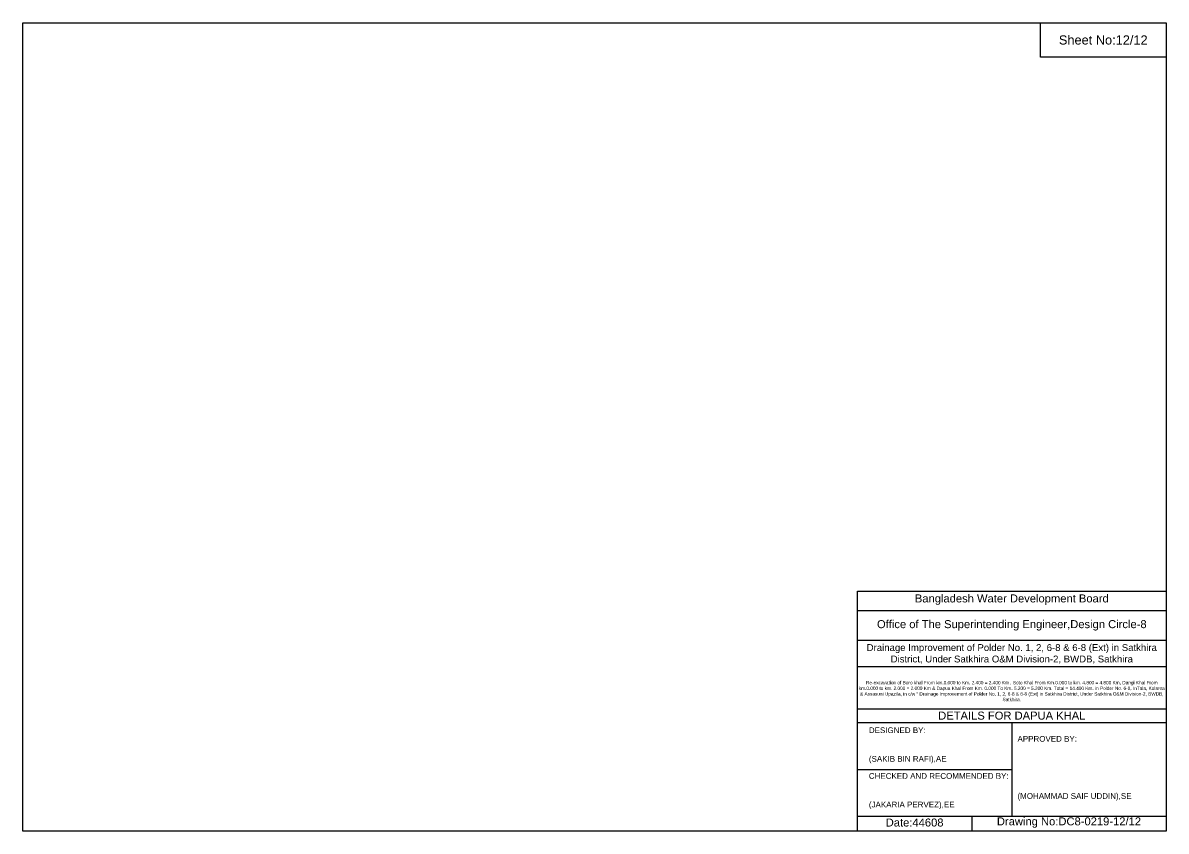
# Model space of a CAD drawing. Header units: inches. Extents: x 91000 to 218000, y -5656 to 30000.
# Drawn here: x 210000 to 218000, y 24344 to 30000 of the extents above; entities that cross this region are included whole.
import ezdxf

# ---------------------------------------------------------------- set-up
doc = ezdxf.new("R2010")
doc.units = ezdxf.units.IN
doc.header["$LTSCALE"] = 7
doc.header["$MEASUREMENT"] = 0
doc.styles.get("Standard").update_dxf_attribs({"font": 'arial.ttf'})

msp = doc.modelspace()

# ---------------------------------------------------------------- linework, layer by layer
for points in [[(210000, 30000), (218000, 30000), (218000, 24344), (210000, 24344)], [(217120, 30000), (218000, 30000), (218000, 29760), (217120, 29760)]]:
    msp.add_lwpolyline(points, close=True)
for points in [[(215840, 24344), (215840, 26024), (218000, 26024)], [(215840, 25888), (218000, 25888)], [(215840, 25680), (218000, 25680)], [(215840, 25496), (218000, 25496)], [(215840, 25200), (218000, 25200)], [(215840, 25104), (218000, 25104)], [(216920, 25104), (216920, 24448)], [(215840, 24776), (216920, 24776)], [(215840, 24448), (218000, 24448)], [(216640, 24448), (216640, 24344)]]:
    msp.add_lwpolyline(points)

# ---------------------------------------------------------------- texts
at = {"attachment_point": 5}
for s, insert, char_height in [('Sheet No:12/12', (217560, 29880), 64), ('Bangladesh Water Development Board', (216920, 25964), 56), ('Office of The Superintending Engineer,Design Circle-8', (216920, 25784), 56)]:
    msp.add_mtext(s, dxfattribs=dict(at, insert=insert, char_height=char_height))
for s, insert, char_height, width, attachment_point in [('Drainage Improvement of Polder No. 1, 2, 6-8 & 6-8 (Ext) in Satkhira District, Under Satkhira O&M Division-2, BWDB, Satkhira', (216920, 25584), 48, 2240, 5), ('Re-excavation of Boro khal From km.0.000 to Km. 2.400 = 2.400 Km , Soto Khal From Km.0.000 to km. 4.800 = 4.800 Km, Dangi Khal From km.0.000 to km. 2.000 = 2.000 Km & Dapua Khal From Km. 0.000 To Km. 5.200 = 5.200 Km. Total = 14.400 Km. in Polder No. 6-8, InTala, Kolaroa & Assasuni Upazila, in c/w “ Drainage Improvement of Polder No. 1, 2, 6-8 & 6-8 (Ext) in Satkhira District, Under Satkhira O&M Division-2, BWDB, Satkhira.', (216920, 25324), 23.565, 2160, 5), ('DETAILS FOR DAPUA KHAL', (216920, 25152), 56, 2240, 5), ('DESIGNED BY:^J^J^J(SAKIB BIN RAFI),AE', (215920, 24944), 40, 1120, 4), ('APPROVED BY:^J^J^J^J^J^J(MOHAMMAD SAIF UDDIN),SE', (216960, 24784), 40, 1120, 4), ('CHECKED AND RECOMMENDED BY:^J^J^J(JAKARIA PERVEZ),EE', (215920, 24624), 40, 1120, 4), ('Date:44608', (216240, 24404), 56, 1120, 5), ('Drawing No:DC8-0219-12/12', (217320, 24404), 56, 1760, 5)]:
    msp.add_mtext(s, dxfattribs=dict(insert=insert, char_height=char_height, width=width, attachment_point=attachment_point))

doc.saveas('drawing.dxf')
